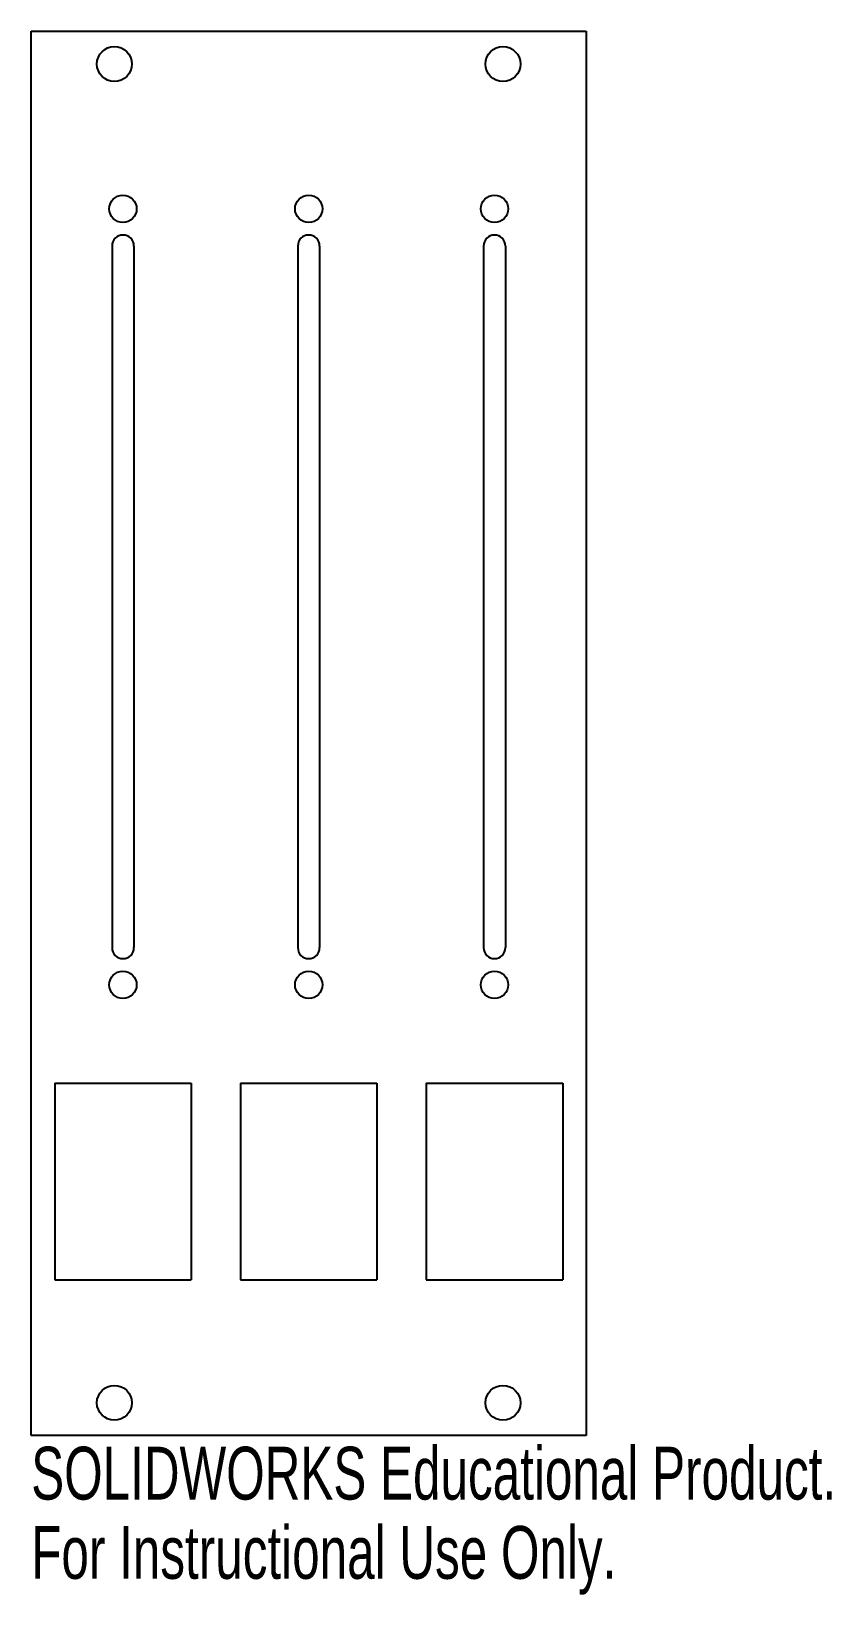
# Model space of a CAD drawing. Header units: millimetres. Extents: x -44 to 29, y -49 to 94.
import ezdxf

# ---------------------------------------------------------------- set-up
doc = ezdxf.new("R2010")
doc.units = ezdxf.units.MM
doc.styles.add('SLDTEXTSTYLE0', font='TXT', dxfattribs={"width": 0.7})

msp = doc.modelspace()

# ---------------------------------------------------------------- linework, layer by layer
at = {"color": 7, "linetype": 'Continuous'}
for p, q in [((-44.21, -34.79), (-44.21, 93.71)), ((-44.21, 93.71), (6.59, 93.71)), ((6.59, 93.71), (6.59, -34.79)), ((-36.81, 74.06), (-36.81, 9.86)), ((-34.81, 74.06), (-34.81, 9.86)), ((-19.81, 74.06), (-19.81, 9.86)), ((-17.81, 74.06), (-17.81, 9.86)), ((-2.81, 74.06), (-2.81, 9.86)), ((-0.81, 74.06), (-0.81, 9.86)), ((-42.06, -2.54), (-29.56, -2.54)), ((-42.06, -2.54), (-42.06, -20.54)), ((-29.56, -2.54), (-29.56, -20.54)), ((-25.06, -2.54), (-12.56, -2.54)), ((-25.06, -2.54), (-25.06, -20.54)), ((-12.56, -2.54), (-12.56, -20.54)), ((-8.06, -2.54), (4.44, -2.54)), ((-8.06, -2.54), (-8.06, -20.54)), ((4.44, -2.54), (4.44, -20.54)), ((-42.06, -20.54), (-29.56, -20.54)), ((-25.06, -20.54), (-12.56, -20.54)), ((-8.06, -20.54), (4.44, -20.54)), ((6.59, -34.79), (-44.21, -34.79))]:
    msp.add_line(p, q, dxfattribs=at)
for centre, radius in [((-36.59, 90.71), 1.6), ((-1.03, 90.71), 1.6), ((-35.81, 77.46), 1.25), ((-18.81, 77.46), 1.25), ((-1.81, 77.46), 1.25), ((-35.81, 6.46), 1.25), ((-18.81, 6.46), 1.25), ((-1.81, 6.46), 1.25), ((-36.59, -31.79), 1.6), ((-1.03, -31.79), 1.6)]:
    msp.add_circle(centre, radius, dxfattribs=at)
for centre, start, end in [((-35.81, 74.06), 0, 180), ((-18.81, 74.06), 0, 180), ((-1.81, 74.06), 0, 180), ((-35.81, 9.86), 180, 0), ((-18.81, 9.86), 180, 0), ((-1.81, 9.86), 180, 0)]:
    msp.add_arc(centre, 1, start, end, dxfattribs=at)

# ---------------------------------------------------------------- texts
at = {"color": 7, "linetype": 'Continuous', "char_height": 4.8336, "attachment_point": 1, "style": 'SLDTEXTSTYLE0'}
for s, insert in [('SOLIDWORKS Educational Product.', (-44.21, -35.81)), ('For Instructional Use Only.', (-44.21, -43.06))]:
    msp.add_mtext(s, dxfattribs=dict(at, insert=insert))

doc.saveas('drawing.dxf')
